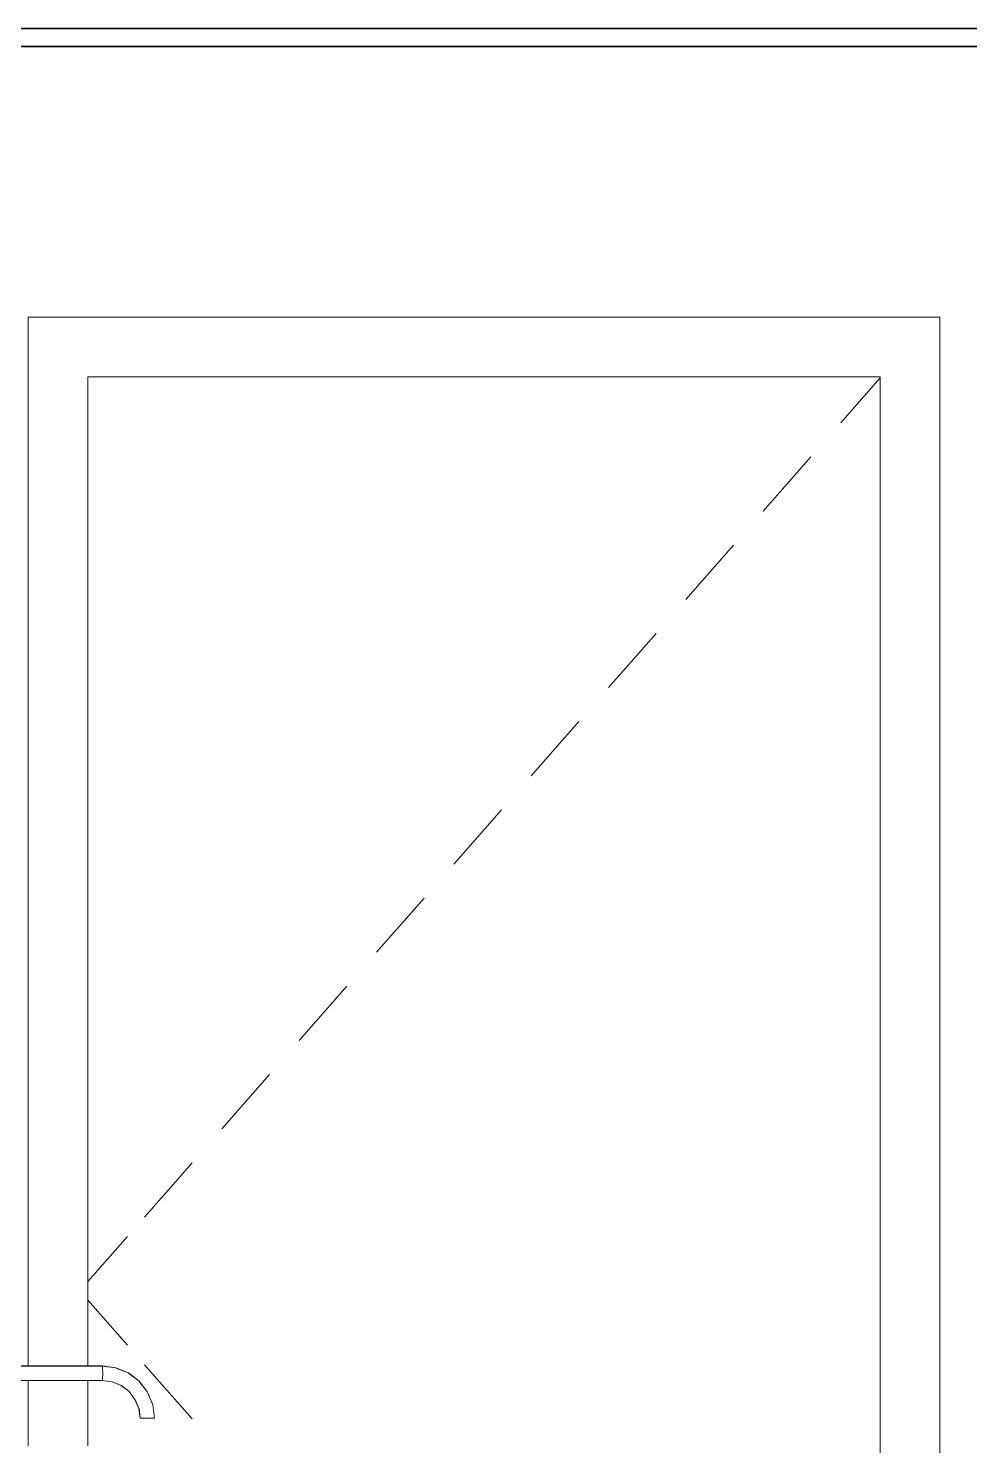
# Model space of a CAD drawing. Header units: millimetres. Extents: x -46169 to 135069, y -86316 to 18123.
# Drawn here: x 110704 to 111747, y -80630 to -79060 of the extents above; entities that cross this region are included whole.
import ezdxf

# ---------------------------------------------------------------- set-up
doc = ezdxf.new("R2010")
doc.units = ezdxf.units.MM
doc.header["$MEASUREMENT"] = 0
doc.linetypes.add('Wipeout_Contour', pattern=[1000, 0, -1000])
doc.layers.add('0_Pen_No__7', color=7, linetype='Continuous', lineweight=35)
doc.layers.add('New_A-35-M_FFE_Sanitary', color=7, linetype='Continuous')
doc.layers.add('New_ArchiCAD Doors', color=7, linetype='Continuous')
doc.layers.add('New_A-35-M_FFE_Sanitary_Pen_No__64', color=7, linetype='Continuous', lineweight=20, true_color=0x606060)
doc.layers.add('New_ArchiCAD Doors_Pen_No__63', color=7, linetype='Continuous', lineweight=20, true_color=0x606060)

# ---------------------------------------------------------------- blocks, each defined once
blk = doc.blocks.new('Section Elem_62_3', base_point=(188935.4, -81480.2))
at = {"color": 254, "linetype": 'Wipeout_Contour', "lineweight": 0, "ltscale": 546396.594785}
blk.add_wipeout([(110770.1, -79446.2), (110704.1, -79380.2), (110704.1, -80541.9), (110770.1, -80541.9)], dxfattribs=at).dxf.layer = 'New_ArchiCAD Doors'
at = {"color": 254, "linetype": 'Wipeout_Contour', "lineweight": 0, "ltscale": 550563.990386}
blk.add_wipeout([(111714.1, -79380.2), (111648.1, -79446.2), (111648.1, -81480.2), (111714.1, -81480.2)], dxfattribs=at).dxf.layer = 'New_ArchiCAD Doors'
at = {"color": 254, "linetype": 'Wipeout_Contour', "lineweight": 0, "ltscale": 547840.984006}
blk.add_wipeout([(110704.1, -80557.9), (110704.1, -80630.2), (110770.1, -80630.2), (110770.1, -80557.9)], dxfattribs=at).dxf.layer = 'New_ArchiCAD Doors'
at = {"layer": 'New_ArchiCAD Doors_Pen_No__63', "linetype": 'Continuous'}
blk.add_line((110704.1, -80557.9), (110704.1, -80630.2), dxfattribs=at)
at = {"color": 254, "linetype": 'Wipeout_Contour', "lineweight": 0, "ltscale": 546611.308445}
blk.add_wipeout([(110704.1, -79380.2), (110770.1, -79446.2), (111648.1, -79446.2), (111714.1, -79380.2)], dxfattribs=at).dxf.layer = 'New_ArchiCAD Doors'
at = {"layer": 'New_ArchiCAD Doors_Pen_No__63', "linetype": 'Continuous'}
for p, q in [((110704.1, -79380.2), (110704.1, -80541.9)), ((111714.1, -79380.2), (110704.1, -79380.2)), ((111714.1, -81480.2), (111714.1, -79380.2))]:
    blk.add_line(p, q, dxfattribs=at)
at = {"color": 254, "linetype": 'Wipeout_Contour', "lineweight": 0, "ltscale": 3289861.969397711}
blk.add_wipeout([(110770.1, -79446.2), (110770.1, -80541.9), (110786, -80541.9), (110801, -80543.9), (110815, -80549.7), (110827, -80558.9), (110836.2, -80570.9), (110841.9, -80584.9), (110843.9, -80599.9), (110827.9, -80599.9), (110826.5, -80589.1), (110822.3, -80578.9), (110815.7, -80570.2), (110807, -80563.6), (110796.9, -80559.4), (110786, -80557.9), (110770.1, -80557.9), (110770.1, -80630.2), (111086, -80630.2), (111086, -80780.2), (110770.1, -80780.2), (110770.1, -81480.2), (111648.1, -81480.2), (111648.1, -79446.2)], dxfattribs=at).dxf.layer = 'New_ArchiCAD Doors'
at = {"layer": 'New_ArchiCAD Doors_Pen_No__63', "linetype": 'Continuous'}
for p, q in [((110770.1, -80541.9), (110770.1, -79446.2)), ((110770.1, -79446.2), (111648.1, -79446.2)), ((111648.1, -79447.4), (111604.4, -79497.3)), ((111648.1, -79446.2), (111648.1, -81480.2)), ((111571.4, -79534.9), (111518.6, -79595.1)), ((111485.7, -79632.6), (111432.9, -79692.8)), ((111399.9, -79730.4), (111347.2, -79790.5)), ((111314.2, -79828.1), (111261.5, -79888.3)), ((111228.5, -79925.8), (111175.7, -79986)), ((111142.8, -80023.6), (111090, -80083.7)), ((111057, -80121.3), (111004.3, -80181.4)), ((110971.3, -80219), (110918.6, -80279.2)), ((110885.6, -80316.8), (110832.8, -80376.9)), ((110813.9, -80398.5), (110770.1, -80448.4)), ((110813.9, -80518.8), (110770.1, -80468.9)), ((110885.6, -80600.6), (110832.8, -80540.5)), ((110770.1, -80630.2), (110770.1, -80557.9))]:
    blk.add_line(p, q, dxfattribs=at)
blk = doc.blocks.new('Section Elem_127_3', base_point=(188935.4, -81480.2))
at = {"color": 254, "linetype": 'Wipeout_Contour', "lineweight": 0, "ltscale": 548134.108317}
blk.add_wipeout([(110826.9, -80589), (110826.5, -80589.1), (110827.9, -80599.9), (110828.3, -80599.9)], dxfattribs=at).dxf.layer = 'New_A-35-M_FFE_Sanitary'
at = {"color": 254, "linetype": 'Wipeout_Contour', "lineweight": 0, "ltscale": 548136.032694}
blk.add_wipeout([(110827.8, -80588.8), (110826.9, -80589), (110828.3, -80599.9), (110829.2, -80599.9)], dxfattribs=at).dxf.layer = 'New_A-35-M_FFE_Sanitary'
at = {"color": 254, "linetype": 'Wipeout_Contour', "lineweight": 0, "ltscale": 548139.348298}
blk.add_wipeout([(110829.1, -80588.4), (110827.8, -80588.8), (110829.2, -80599.9), (110830.6, -80599.9)], dxfattribs=at).dxf.layer = 'New_A-35-M_FFE_Sanitary'
at = {"color": 254, "linetype": 'Wipeout_Contour', "lineweight": 0, "ltscale": 548143.830341}
blk.add_wipeout([(110830.8, -80588), (110829.1, -80588.4), (110830.6, -80599.9), (110832.3, -80599.9)], dxfattribs=at).dxf.layer = 'New_A-35-M_FFE_Sanitary'
at = {"color": 254, "linetype": 'Wipeout_Contour', "lineweight": 0, "ltscale": 548149.174071}
blk.add_wipeout([(110832.7, -80587.5), (110830.8, -80588), (110832.3, -80599.9), (110834.3, -80599.9)], dxfattribs=at).dxf.layer = 'New_A-35-M_FFE_Sanitary'
at = {"color": 254, "linetype": 'Wipeout_Contour', "lineweight": 0, "ltscale": 548155.015807}
blk.add_wipeout([(110834.7, -80587), (110832.7, -80587.5), (110834.3, -80599.9), (110836.4, -80599.9)], dxfattribs=at).dxf.layer = 'New_A-35-M_FFE_Sanitary'
at = {"color": 254, "linetype": 'Wipeout_Contour', "lineweight": 0, "ltscale": 548160.957783}
blk.add_wipeout([(110836.7, -80586.4), (110834.7, -80587), (110836.4, -80599.9), (110838.4, -80599.9)], dxfattribs=at).dxf.layer = 'New_A-35-M_FFE_Sanitary'
at = {"layer": 'New_A-35-M_FFE_Sanitary_Pen_No__64', "linetype": 'Continuous'}
blk.add_line((110827.9, -80599.9), (110828.3, -80599.9), dxfattribs=at)
at = {"color": 254, "linetype": 'Wipeout_Contour', "lineweight": 0, "ltscale": 548100.211671}
blk.add_wipeout([(110822.7, -80578.8), (110822.3, -80578.9), (110826.5, -80589.1), (110826.9, -80589)], dxfattribs=at).dxf.layer = 'New_A-35-M_FFE_Sanitary'
at = {"color": 254, "linetype": 'Wipeout_Contour', "lineweight": 0, "ltscale": 548166.595237}
blk.add_wipeout([(110838.5, -80585.9), (110836.7, -80586.4), (110838.4, -80599.9), (110840.3, -80599.9)], dxfattribs=at).dxf.layer = 'New_A-35-M_FFE_Sanitary'
at = {"layer": 'New_A-35-M_FFE_Sanitary_Pen_No__64', "linetype": 'Continuous'}
for p, q in [((110828.3, -80599.9), (110829.2, -80599.9)), ((110829.2, -80599.9), (110830.6, -80599.9))]:
    blk.add_line(p, q, dxfattribs=at)
at = {"color": 254, "linetype": 'Wipeout_Contour', "lineweight": 0, "ltscale": 548101.707428}
blk.add_wipeout([(110823.5, -80578.4), (110822.7, -80578.8), (110826.9, -80589), (110827.8, -80588.8)], dxfattribs=at).dxf.layer = 'New_A-35-M_FFE_Sanitary'
at = {"color": 254, "linetype": 'Wipeout_Contour', "lineweight": 0, "ltscale": 548171.543964}
blk.add_wipeout([(110840, -80585.5), (110838.5, -80585.9), (110840.3, -80599.9), (110841.9, -80599.9)], dxfattribs=at).dxf.layer = 'New_A-35-M_FFE_Sanitary'
at = {"color": 254, "linetype": 'Wipeout_Contour', "lineweight": 0, "ltscale": 548104.192689}
blk.add_wipeout([(110824.7, -80577.8), (110823.5, -80578.4), (110827.8, -80588.8), (110829.1, -80588.4)], dxfattribs=at).dxf.layer = 'New_A-35-M_FFE_Sanitary'
at = {"color": 254, "linetype": 'Wipeout_Contour', "lineweight": 0, "ltscale": 548175.466465}
blk.add_wipeout([(110841.1, -80585.2), (110840, -80585.5), (110841.9, -80599.9), (110843.1, -80599.9)], dxfattribs=at).dxf.layer = 'New_A-35-M_FFE_Sanitary'
at = {"layer": 'New_A-35-M_FFE_Sanitary_Pen_No__64', "linetype": 'Continuous'}
blk.add_line((110830.6, -80599.9), (110832.3, -80599.9), dxfattribs=at)
at = {"color": 254, "linetype": 'Wipeout_Contour', "lineweight": 0, "ltscale": 548107.498829}
blk.add_wipeout([(110826.2, -80576.9), (110824.7, -80577.8), (110829.1, -80588.4), (110830.8, -80588)], dxfattribs=at).dxf.layer = 'New_A-35-M_FFE_Sanitary'
at = {"color": 254, "linetype": 'Wipeout_Contour', "lineweight": 0, "ltscale": 548178.094868}
blk.add_wipeout([(110841.8, -80585), (110841.1, -80585.2), (110843.1, -80599.9), (110843.8, -80599.9)], dxfattribs=at).dxf.layer = 'New_A-35-M_FFE_Sanitary'
at = {"color": 254, "linetype": 'Wipeout_Contour', "lineweight": 0, "ltscale": 548111.401274}
blk.add_wipeout([(110827.9, -80576), (110826.2, -80576.9), (110830.8, -80588), (110832.7, -80587.5)], dxfattribs=at).dxf.layer = 'New_A-35-M_FFE_Sanitary'
at = {"color": 254, "linetype": 'Wipeout_Contour', "lineweight": 0, "ltscale": 548179.248992}
blk.add_wipeout([(110841.9, -80584.9), (110841.8, -80585), (110843.8, -80599.9), (110843.9, -80599.9)], dxfattribs=at).dxf.layer = 'New_A-35-M_FFE_Sanitary'
at = {"layer": 'New_A-35-M_FFE_Sanitary_Pen_No__64', "linetype": 'Continuous'}
for p, q in [((110832.3, -80599.9), (110834.3, -80599.9)), ((110834.3, -80599.9), (110836.4, -80599.9)), ((110836.4, -80599.9), (110838.4, -80599.9)), ((110838.4, -80599.9), (110840.3, -80599.9)), ((110840.3, -80599.9), (110841.9, -80599.9)), ((110841.9, -80599.9), (110843.1, -80599.9)), ((110843.1, -80599.9), (110843.8, -80599.9)), ((110843.8, -80599.9), (110843.9, -80599.9))]:
    blk.add_line(p, q, dxfattribs=at)
at = {"color": 254, "linetype": 'Wipeout_Contour', "lineweight": 0, "ltscale": 548115.634699}
blk.add_wipeout([(110829.7, -80574.9), (110827.9, -80576), (110832.7, -80587.5), (110834.7, -80587)], dxfattribs=at).dxf.layer = 'New_A-35-M_FFE_Sanitary'
at = {"color": 254, "linetype": 'Wipeout_Contour', "lineweight": 0, "ltscale": 548119.911032}
blk.add_wipeout([(110831.5, -80573.9), (110829.7, -80574.9), (110834.7, -80587), (110836.7, -80586.4)], dxfattribs=at).dxf.layer = 'New_A-35-M_FFE_Sanitary'
at = {"color": 254, "linetype": 'Wipeout_Contour', "lineweight": 0, "ltscale": 548060.383345}
blk.add_wipeout([(110816, -80570), (110815.7, -80570.2), (110822.3, -80578.9), (110822.7, -80578.8)], dxfattribs=at).dxf.layer = 'New_A-35-M_FFE_Sanitary'
at = {"color": 254, "linetype": 'Wipeout_Contour', "lineweight": 0, "ltscale": 548123.939051}
blk.add_wipeout([(110833.1, -80572.9), (110831.5, -80573.9), (110836.7, -80586.4), (110838.5, -80585.9)], dxfattribs=at).dxf.layer = 'New_A-35-M_FFE_Sanitary'
at = {"color": 254, "linetype": 'Wipeout_Contour', "lineweight": 0, "ltscale": 548061.373241}
blk.add_wipeout([(110816.7, -80569.5), (110816, -80570), (110822.7, -80578.8), (110823.5, -80578.4)], dxfattribs=at).dxf.layer = 'New_A-35-M_FFE_Sanitary'
at = {"color": 254, "linetype": 'Wipeout_Contour', "lineweight": 0, "ltscale": 548127.444224}
blk.add_wipeout([(110834.5, -80572.1), (110833.1, -80572.9), (110838.5, -80585.9), (110840, -80585.5)], dxfattribs=at).dxf.layer = 'New_A-35-M_FFE_Sanitary'
at = {"color": 254, "linetype": 'Wipeout_Contour', "lineweight": 0, "ltscale": 548062.880781}
blk.add_wipeout([(110817.6, -80568.6), (110816.7, -80569.5), (110823.5, -80578.4), (110824.7, -80577.8)], dxfattribs=at).dxf.layer = 'New_A-35-M_FFE_Sanitary'
at = {"color": 254, "linetype": 'Wipeout_Contour', "lineweight": 0, "ltscale": 548130.187426}
blk.add_wipeout([(110835.5, -80571.5), (110834.5, -80572.1), (110840, -80585.5), (110841.1, -80585.2)], dxfattribs=at).dxf.layer = 'New_A-35-M_FFE_Sanitary'
at = {"color": 254, "linetype": 'Wipeout_Contour', "lineweight": 0, "ltscale": 548064.803779}
blk.add_wipeout([(110818.9, -80567.4), (110817.6, -80568.6), (110824.7, -80577.8), (110826.2, -80576.9)], dxfattribs=at).dxf.layer = 'New_A-35-M_FFE_Sanitary'
at = {"color": 254, "linetype": 'Wipeout_Contour', "lineweight": 0, "ltscale": 548131.981266}
blk.add_wipeout([(110836, -80571.1), (110835.5, -80571.5), (110841.1, -80585.2), (110841.8, -80585)], dxfattribs=at).dxf.layer = 'New_A-35-M_FFE_Sanitary'
at = {"layer": 'New_A-35-M_FFE_Sanitary_Pen_No__64', "linetype": 'Continuous'}
blk.add_line((110826.5, -80589.1), (110827.9, -80599.9), dxfattribs=at)
at = {"color": 254, "linetype": 'Wipeout_Contour', "lineweight": 0, "ltscale": 548067.011872}
blk.add_wipeout([(110820.3, -80566), (110818.9, -80567.4), (110826.2, -80576.9), (110827.9, -80576)], dxfattribs=at).dxf.layer = 'New_A-35-M_FFE_Sanitary'
at = {"color": 254, "linetype": 'Wipeout_Contour', "lineweight": 0, "ltscale": 548132.7029}
blk.add_wipeout([(110836.2, -80570.9), (110836, -80571.1), (110841.8, -80585), (110841.9, -80584.9)], dxfattribs=at).dxf.layer = 'New_A-35-M_FFE_Sanitary'
at = {"layer": 'New_A-35-M_FFE_Sanitary_Pen_No__64', "linetype": 'Continuous'}
blk.add_line((110841.9, -80584.9), (110843.9, -80599.9), dxfattribs=at)
at = {"color": 254, "linetype": 'Wipeout_Contour', "lineweight": 0, "ltscale": 548069.355212}
blk.add_wipeout([(110821.8, -80564.6), (110820.3, -80566), (110827.9, -80576), (110829.7, -80574.9)], dxfattribs=at).dxf.layer = 'New_A-35-M_FFE_Sanitary'
at = {"color": 254, "linetype": 'Wipeout_Contour', "lineweight": 0, "ltscale": 548071.674564}
blk.add_wipeout([(110823.2, -80563.1), (110821.8, -80564.6), (110829.7, -80574.9), (110831.5, -80573.9)], dxfattribs=at).dxf.layer = 'New_A-35-M_FFE_Sanitary'
at = {"color": 254, "linetype": 'Wipeout_Contour', "lineweight": 0, "ltscale": 548073.812099}
blk.add_wipeout([(110824.5, -80561.7), (110823.2, -80563.1), (110831.5, -80573.9), (110833.1, -80572.9)], dxfattribs=at).dxf.layer = 'New_A-35-M_FFE_Sanitary'
at = {"color": 254, "linetype": 'Wipeout_Contour', "lineweight": 0, "ltscale": 548017.337037}
blk.add_wipeout([(110807.2, -80563.3), (110807, -80563.6), (110815.7, -80570.2), (110816, -80570)], dxfattribs=at).dxf.layer = 'New_A-35-M_FFE_Sanitary'
at = {"color": 254, "linetype": 'Wipeout_Contour', "lineweight": 0, "ltscale": 548075.622143}
blk.add_wipeout([(110825.6, -80560.6), (110824.5, -80561.7), (110833.1, -80572.9), (110834.5, -80572.1)], dxfattribs=at).dxf.layer = 'New_A-35-M_FFE_Sanitary'
at = {"color": 254, "linetype": 'Wipeout_Contour', "lineweight": 0, "ltscale": 548017.779627}
blk.add_wipeout([(110807.7, -80562.6), (110807.2, -80563.3), (110816, -80570), (110816.7, -80569.5)], dxfattribs=at).dxf.layer = 'New_A-35-M_FFE_Sanitary'
at = {"color": 254, "linetype": 'Wipeout_Contour', "lineweight": 0, "ltscale": 548076.98113}
blk.add_wipeout([(110826.4, -80559.7), (110825.6, -80560.6), (110834.5, -80572.1), (110835.5, -80571.5)], dxfattribs=at).dxf.layer = 'New_A-35-M_FFE_Sanitary'
at = {"color": 254, "linetype": 'Wipeout_Contour', "lineweight": 0, "ltscale": 548018.229755}
blk.add_wipeout([(110808.5, -80561.5), (110807.7, -80562.6), (110816.7, -80569.5), (110817.6, -80568.6)], dxfattribs=at).dxf.layer = 'New_A-35-M_FFE_Sanitary'
at = {"color": 254, "linetype": 'Wipeout_Contour', "lineweight": 0, "ltscale": 548077.796064}
blk.add_wipeout([(110826.9, -80559.1), (110826.4, -80559.7), (110835.5, -80571.5), (110836, -80571.1)], dxfattribs=at).dxf.layer = 'New_A-35-M_FFE_Sanitary'
at = {"layer": 'New_A-35-M_FFE_Sanitary_Pen_No__64', "linetype": 'Continuous'}
blk.add_line((110822.3, -80578.9), (110826.5, -80589.1), dxfattribs=at)
at = {"color": 254, "linetype": 'Wipeout_Contour', "lineweight": 0, "ltscale": 548018.657259}
blk.add_wipeout([(110809.4, -80560.1), (110808.5, -80561.5), (110817.6, -80568.6), (110818.9, -80567.4)], dxfattribs=at).dxf.layer = 'New_A-35-M_FFE_Sanitary'
at = {"color": 254, "linetype": 'Wipeout_Contour', "lineweight": 0, "ltscale": 548078.010921}
blk.add_wipeout([(110827, -80558.9), (110826.9, -80559.1), (110836, -80571.1), (110836.2, -80570.9)], dxfattribs=at).dxf.layer = 'New_A-35-M_FFE_Sanitary'
at = {"layer": 'New_A-35-M_FFE_Sanitary_Pen_No__64', "linetype": 'Continuous'}
blk.add_line((110836.2, -80570.9), (110841.9, -80584.9), dxfattribs=at)
at = {"color": 254, "linetype": 'Wipeout_Contour', "lineweight": 0, "ltscale": 548019.033666}
blk.add_wipeout([(110810.4, -80558.4), (110809.4, -80560.1), (110818.9, -80567.4), (110820.3, -80566)], dxfattribs=at).dxf.layer = 'New_A-35-M_FFE_Sanitary'
at = {"color": 254, "linetype": 'Wipeout_Contour', "lineweight": 0, "ltscale": 548019.333953}
blk.add_wipeout([(110811.4, -80556.6), (110810.4, -80558.4), (110820.3, -80566), (110821.8, -80564.6)], dxfattribs=at).dxf.layer = 'New_A-35-M_FFE_Sanitary'
at = {"color": 254, "linetype": 'Wipeout_Contour', "lineweight": 0, "ltscale": 548019.538118}
blk.add_wipeout([(110812.5, -80554.8), (110811.4, -80556.6), (110821.8, -80564.6), (110823.2, -80563.1)], dxfattribs=at).dxf.layer = 'New_A-35-M_FFE_Sanitary'
at = {"color": 254, "linetype": 'Wipeout_Contour', "lineweight": 0, "ltscale": 548019.632492}
blk.add_wipeout([(110813.4, -80553.2), (110812.5, -80554.8), (110823.2, -80563.1), (110824.5, -80561.7)], dxfattribs=at).dxf.layer = 'New_A-35-M_FFE_Sanitary'
at = {"color": 254, "linetype": 'Wipeout_Contour', "lineweight": 0, "ltscale": 548019.610653}
blk.add_wipeout([(110814.1, -80551.7), (110813.4, -80553.2), (110824.5, -80561.7), (110825.6, -80560.6)], dxfattribs=at).dxf.layer = 'New_A-35-M_FFE_Sanitary'
at = {"color": 254, "linetype": 'Wipeout_Contour', "lineweight": 0, "ltscale": 548019.473889}
blk.add_wipeout([(110814.7, -80550.6), (110814.1, -80551.7), (110825.6, -80560.6), (110826.4, -80559.7)], dxfattribs=at).dxf.layer = 'New_A-35-M_FFE_Sanitary'
at = {"color": 254, "linetype": 'Wipeout_Contour', "lineweight": 0, "ltscale": 548019.231155}
blk.add_wipeout([(110815, -80549.9), (110814.7, -80550.6), (110826.4, -80559.7), (110826.9, -80559.1)], dxfattribs=at).dxf.layer = 'New_A-35-M_FFE_Sanitary'
at = {"color": 254, "linetype": 'Wipeout_Contour', "lineweight": 0, "ltscale": 548018.898523}
blk.add_wipeout([(110815, -80549.7), (110815, -80549.9), (110826.9, -80559.1), (110827, -80558.9)], dxfattribs=at).dxf.layer = 'New_A-35-M_FFE_Sanitary'
at = {"layer": 'New_A-35-M_FFE_Sanitary_Pen_No__64', "linetype": 'Continuous'}
blk.add_line((110827, -80558.9), (110836.2, -80570.9), dxfattribs=at)
at = {"color": 254, "linetype": 'Wipeout_Contour', "lineweight": 0, "ltscale": 547974.005911}
blk.add_wipeout([(110797.1, -80559.1), (110796.9, -80559.4), (110807, -80563.6), (110807.2, -80563.3)], dxfattribs=at).dxf.layer = 'New_A-35-M_FFE_Sanitary'
at = {"color": 254, "linetype": 'Wipeout_Contour', "lineweight": 0, "ltscale": 547973.897117}
blk.add_wipeout([(110797.4, -80558.3), (110797.1, -80559.1), (110807.2, -80563.3), (110807.7, -80562.6)], dxfattribs=at).dxf.layer = 'New_A-35-M_FFE_Sanitary'
at = {"color": 254, "linetype": 'Wipeout_Contour', "lineweight": 0, "ltscale": 547973.282266}
blk.add_wipeout([(110797.8, -80557.1), (110797.4, -80558.3), (110807.7, -80562.6), (110808.5, -80561.5)], dxfattribs=at).dxf.layer = 'New_A-35-M_FFE_Sanitary'
at = {"layer": 'New_A-35-M_FFE_Sanitary_Pen_No__64', "linetype": 'Continuous'}
blk.add_line((110815.7, -80570.2), (110822.3, -80578.9), dxfattribs=at)
at = {"color": 254, "linetype": 'Wipeout_Contour', "lineweight": 0, "ltscale": 547972.203867}
blk.add_wipeout([(110798.3, -80555.5), (110797.8, -80557.1), (110808.5, -80561.5), (110809.4, -80560.1)], dxfattribs=at).dxf.layer = 'New_A-35-M_FFE_Sanitary'
at = {"color": 254, "linetype": 'Wipeout_Contour', "lineweight": 0, "ltscale": 547970.73608}
blk.add_wipeout([(110798.8, -80553.6), (110798.3, -80555.5), (110809.4, -80560.1), (110810.4, -80558.4)], dxfattribs=at).dxf.layer = 'New_A-35-M_FFE_Sanitary'
at = {"color": 254, "linetype": 'Wipeout_Contour', "lineweight": 0, "ltscale": 547968.979537}
blk.add_wipeout([(110799.4, -80551.6), (110798.8, -80553.6), (110810.4, -80558.4), (110811.4, -80556.6)], dxfattribs=at).dxf.layer = 'New_A-35-M_FFE_Sanitary'
at = {"color": 254, "linetype": 'Wipeout_Contour', "lineweight": 0, "ltscale": 547967.054391}
blk.add_wipeout([(110799.9, -80549.6), (110799.4, -80551.6), (110811.4, -80556.6), (110812.5, -80554.8)], dxfattribs=at).dxf.layer = 'New_A-35-M_FFE_Sanitary'
at = {"layer": 'New_A-35-M_FFE_Sanitary_Pen_No__64', "linetype": 'Continuous'}
blk.add_line((110807, -80563.6), (110815.7, -80570.2), dxfattribs=at)
at = {"color": 254, "linetype": 'Wipeout_Contour', "lineweight": 0, "ltscale": 547965.092076}
blk.add_wipeout([(110800.4, -80547.8), (110799.9, -80549.6), (110812.5, -80554.8), (110813.4, -80553.2)], dxfattribs=at).dxf.layer = 'New_A-35-M_FFE_Sanitary'
at = {"color": 254, "linetype": 'Wipeout_Contour', "lineweight": 0, "ltscale": 547963.226334}
blk.add_wipeout([(110800.7, -80546.2), (110800.4, -80547.8), (110813.4, -80553.2), (110814.1, -80551.7)], dxfattribs=at).dxf.layer = 'New_A-35-M_FFE_Sanitary'
at = {"color": 254, "linetype": 'Wipeout_Contour', "lineweight": 0, "ltscale": 547961.584109}
blk.add_wipeout([(110801, -80544.9), (110800.7, -80546.2), (110814.1, -80551.7), (110814.7, -80550.6)], dxfattribs=at).dxf.layer = 'New_A-35-M_FFE_Sanitary'
at = {"color": 254, "linetype": 'Wipeout_Contour', "lineweight": 0, "ltscale": 547960.276931}
blk.add_wipeout([(110801.1, -80544.2), (110801, -80544.9), (110814.7, -80550.6), (110815, -80549.9)], dxfattribs=at).dxf.layer = 'New_A-35-M_FFE_Sanitary'
at = {"color": 254, "linetype": 'Wipeout_Contour', "lineweight": 0, "ltscale": 547959.387644}
blk.add_wipeout([(110801, -80543.9), (110801.1, -80544.2), (110815, -80549.9), (110815, -80549.7)], dxfattribs=at).dxf.layer = 'New_A-35-M_FFE_Sanitary'
at = {"layer": 'New_A-35-M_FFE_Sanitary_Pen_No__64', "linetype": 'Continuous'}
blk.add_line((110815, -80549.7), (110827, -80558.9), dxfattribs=at)
at = {"color": 254, "linetype": 'Wipeout_Contour', "lineweight": 0, "ltscale": 547933.342952}
blk.add_wipeout([(110786.1, -80557.7), (110786, -80557.9), (110796.9, -80559.4), (110797.1, -80559.1)], dxfattribs=at).dxf.layer = 'New_A-35-M_FFE_Sanitary'
at = {"color": 254, "linetype": 'Wipeout_Contour', "lineweight": 0, "ltscale": 547932.715337}
blk.add_wipeout([(110786.2, -80556.9), (110786.1, -80557.7), (110797.1, -80559.1), (110797.4, -80558.3)], dxfattribs=at).dxf.layer = 'New_A-35-M_FFE_Sanitary'
at = {"color": 254, "linetype": 'Wipeout_Contour', "lineweight": 0, "ltscale": 547931.099742}
blk.add_wipeout([(110786.3, -80555.6), (110786.2, -80556.9), (110797.4, -80558.3), (110797.8, -80557.1)], dxfattribs=at).dxf.layer = 'New_A-35-M_FFE_Sanitary'
at = {"color": 254, "linetype": 'Wipeout_Contour', "lineweight": 0, "ltscale": 547928.607205}
blk.add_wipeout([(110786.4, -80553.9), (110786.3, -80555.6), (110797.8, -80557.1), (110798.3, -80555.5)], dxfattribs=at).dxf.layer = 'New_A-35-M_FFE_Sanitary'
at = {"color": 254, "linetype": 'Wipeout_Contour', "lineweight": 0, "ltscale": 547925.408189}
blk.add_wipeout([(110786.5, -80552), (110786.4, -80553.9), (110798.3, -80555.5), (110798.8, -80553.6)], dxfattribs=at).dxf.layer = 'New_A-35-M_FFE_Sanitary'
at = {"color": 254, "linetype": 'Wipeout_Contour', "lineweight": 0, "ltscale": 547921.721182}
blk.add_wipeout([(110786.5, -80549.9), (110786.5, -80552), (110798.8, -80553.6), (110799.4, -80551.6)], dxfattribs=at).dxf.layer = 'New_A-35-M_FFE_Sanitary'
at = {"color": 254, "linetype": 'Wipeout_Contour', "lineweight": 0, "ltscale": 547917.795888}
blk.add_wipeout([(110786.5, -80547.9), (110786.5, -80549.9), (110799.4, -80551.6), (110799.9, -80549.6)], dxfattribs=at).dxf.layer = 'New_A-35-M_FFE_Sanitary'
at = {"layer": 'New_A-35-M_FFE_Sanitary_Pen_No__64', "linetype": 'Continuous'}
for p, q in [((110786, -80557.9), (110796.9, -80559.4)), ((110796.9, -80559.4), (110807, -80563.6))]:
    blk.add_line(p, q, dxfattribs=at)
at = {"color": 254, "linetype": 'Wipeout_Contour', "lineweight": 0, "ltscale": 547913.900247}
blk.add_wipeout([(110786.4, -80545.9), (110786.5, -80547.9), (110799.9, -80549.6), (110800.4, -80547.8)], dxfattribs=at).dxf.layer = 'New_A-35-M_FFE_Sanitary'
at = {"color": 254, "linetype": 'Wipeout_Contour', "lineweight": 0, "ltscale": 547910.301707}
blk.add_wipeout([(110786.3, -80544.3), (110786.4, -80545.9), (110800.4, -80547.8), (110800.7, -80546.2)], dxfattribs=at).dxf.layer = 'New_A-35-M_FFE_Sanitary'
at = {"color": 254, "linetype": 'Wipeout_Contour', "lineweight": 0, "ltscale": 547907.245223}
blk.add_wipeout([(110786.2, -80543), (110786.3, -80544.3), (110800.7, -80546.2), (110801, -80544.9)], dxfattribs=at).dxf.layer = 'New_A-35-M_FFE_Sanitary'
at = {"color": 254, "linetype": 'Wipeout_Contour', "lineweight": 0, "ltscale": 547904.938555}
blk.add_wipeout([(110786.1, -80542.2), (110786.2, -80543), (110801, -80544.9), (110801.1, -80544.2)], dxfattribs=at).dxf.layer = 'New_A-35-M_FFE_Sanitary'
at = {"color": 254, "linetype": 'Wipeout_Contour', "lineweight": 0, "ltscale": 547903.543353}
blk.add_wipeout([(110786, -80541.9), (110786.1, -80542.2), (110801.1, -80544.2), (110801, -80543.9)], dxfattribs=at).dxf.layer = 'New_A-35-M_FFE_Sanitary'
at = {"layer": 'New_A-35-M_FFE_Sanitary_Pen_No__64', "linetype": 'Continuous'}
for p, q in [((110786, -80541.9), (110801, -80543.9)), ((110801, -80543.9), (110815, -80549.7))]:
    blk.add_line(p, q, dxfattribs=at)
blk = doc.blocks.new('Section Elem_128_3', base_point=(188935.4, -81480.2))
at = {"color": 254, "linetype": 'Wipeout_Contour', "lineweight": 0, "ltscale": 547622.868462}
blk.add_wipeout([(110606.7, -80556.9), (110606.7, -80557.7), (110786.1, -80557.7), (110786.2, -80556.9)], dxfattribs=at).dxf.layer = 'New_A-35-M_FFE_Sanitary'
at = {"color": 254, "linetype": 'Wipeout_Contour', "lineweight": 0, "ltscale": 547620.599331}
blk.add_wipeout([(110606.7, -80555.6), (110606.7, -80556.9), (110786.2, -80556.9), (110786.3, -80555.6)], dxfattribs=at).dxf.layer = 'New_A-35-M_FFE_Sanitary'
at = {"color": 254, "linetype": 'Wipeout_Contour', "lineweight": 0, "ltscale": 547617.290141}
blk.add_wipeout([(110786.4, -80553.9), (110606.7, -80553.9), (110606.7, -80555.6), (110786.3, -80555.6)], dxfattribs=at).dxf.layer = 'New_A-35-M_FFE_Sanitary'
at = {"color": 254, "linetype": 'Wipeout_Contour', "lineweight": 0, "ltscale": 547613.166448}
blk.add_wipeout([(110786.5, -80552), (110606.7, -80552), (110606.7, -80553.9), (110786.4, -80553.9)], dxfattribs=at).dxf.layer = 'New_A-35-M_FFE_Sanitary'
at = {"color": 254, "linetype": 'Wipeout_Contour', "lineweight": 0, "ltscale": 547608.509293}
blk.add_wipeout([(110786.5, -80549.9), (110606.7, -80549.9), (110606.7, -80552), (110786.5, -80552)], dxfattribs=at).dxf.layer = 'New_A-35-M_FFE_Sanitary'
at = {"color": 254, "linetype": 'Wipeout_Contour', "lineweight": 0, "ltscale": 547603.636221}
blk.add_wipeout([(110786.5, -80547.9), (110606.7, -80547.9), (110606.7, -80549.9), (110786.5, -80549.9)], dxfattribs=at).dxf.layer = 'New_A-35-M_FFE_Sanitary'
at = {"color": 254, "linetype": 'Wipeout_Contour', "lineweight": 0, "ltscale": 547598.879327}
blk.add_wipeout([(110606.7, -80547.9), (110786.5, -80547.9), (110786.4, -80545.9), (110606.7, -80545.9)], dxfattribs=at).dxf.layer = 'New_A-35-M_FFE_Sanitary'
at = {"color": 254, "linetype": 'Wipeout_Contour', "lineweight": 0, "ltscale": 547623.942883}
blk.add_wipeout([(110606.7, -80557.7), (110606.7, -80557.9), (110786, -80557.9), (110786.1, -80557.7)], dxfattribs=at).dxf.layer = 'New_A-35-M_FFE_Sanitary'
at = {"layer": 'New_A-35-M_FFE_Sanitary_Pen_No__64', "linetype": 'Continuous'}
for p, q in [((110786.2, -80556.9), (110786.3, -80555.6)), ((110786.3, -80555.6), (110786.4, -80553.9)), ((110786, -80557.9), (110606.7, -80557.9)), ((110786, -80557.9), (110786.1, -80557.7)), ((110786.1, -80557.7), (110786.2, -80556.9))]:
    blk.add_line(p, q, dxfattribs=at)
at = {"color": 254, "linetype": 'Wipeout_Contour', "lineweight": 0, "ltscale": 547594.562579}
blk.add_wipeout([(110606.7, -80544.3), (110606.7, -80545.9), (110786.4, -80545.9), (110786.3, -80544.3)], dxfattribs=at).dxf.layer = 'New_A-35-M_FFE_Sanitary'
at = {"color": 254, "linetype": 'Wipeout_Contour', "lineweight": 0, "ltscale": 547590.980179}
blk.add_wipeout([(110606.7, -80543), (110606.7, -80544.3), (110786.3, -80544.3), (110786.2, -80543)], dxfattribs=at).dxf.layer = 'New_A-35-M_FFE_Sanitary'
at = {"layer": 'New_A-35-M_FFE_Sanitary_Pen_No__64', "linetype": 'Continuous'}
blk.add_line((110786.4, -80553.9), (110786.5, -80552), dxfattribs=at)
at = {"color": 254, "linetype": 'Wipeout_Contour', "lineweight": 0, "ltscale": 547588.37623}
blk.add_wipeout([(110606.7, -80542.2), (110606.7, -80543), (110786.2, -80543), (110786.1, -80542.2)], dxfattribs=at).dxf.layer = 'New_A-35-M_FFE_Sanitary'
at = {"color": 254, "linetype": 'Wipeout_Contour', "lineweight": 0, "ltscale": 547586.928147}
blk.add_wipeout([(110606.7, -80541.9), (110606.7, -80542.2), (110786.1, -80542.2), (110786, -80541.9)], dxfattribs=at).dxf.layer = 'New_A-35-M_FFE_Sanitary'
at = {"layer": 'New_A-35-M_FFE_Sanitary_Pen_No__64', "linetype": 'Continuous'}
for p, q in [((110786, -80541.9), (110606.7, -80541.9)), ((110786.1, -80542.2), (110786, -80541.9)), ((110786.2, -80543), (110786.1, -80542.2)), ((110786.3, -80544.3), (110786.2, -80543)), ((110786.4, -80545.9), (110786.3, -80544.3)), ((110786.5, -80547.9), (110786.4, -80545.9)), ((110786.5, -80549.9), (110786.5, -80547.9)), ((110786.5, -80552), (110786.5, -80549.9))]:
    blk.add_line(p, q, dxfattribs=at)

msp = doc.modelspace()

# ---------------------------------------------------------------- linework, layer by layer
at = {"layer": '0_Pen_No__7', "linetype": 'Continuous', "flags": 128}
msp.add_lwpolyline([(110290.9, -79080.2), (114209.7, -79080.2), (114209.7, -79060.2), (110290.9, -79060.2)], close=True, dxfattribs=at)

# ---------------------------------------------------------------- block references
at = {"layer": 'New_ArchiCAD Doors'}
msp.add_blockref('Section Elem_62_3', (188935.4, -81480.2), dxfattribs=at)

# ---------------------------------------------------------------- next in the draw order: block references
at = {"layer": 'New_A-35-M_FFE_Sanitary'}
msp.add_blockref('Section Elem_127_3', (188935.4, -81480.2), dxfattribs=at)

# ---------------------------------------------------------------- next in the draw order: block references
msp.add_blockref('Section Elem_128_3', (188935.4, -81480.2), dxfattribs=at)

doc.saveas('drawing.dxf')
